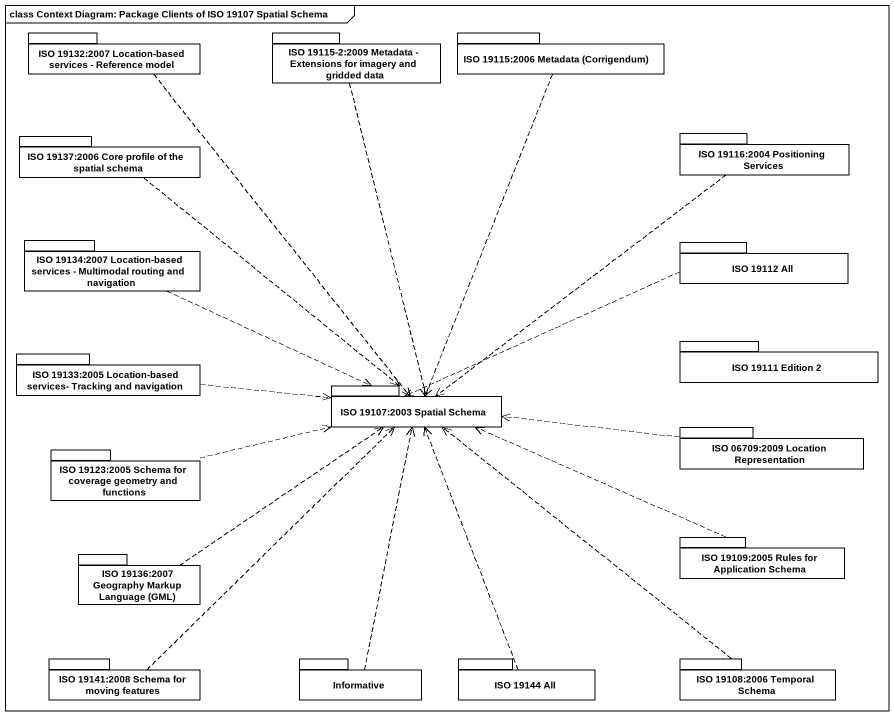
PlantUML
@startuml
mainframe class Context Diagram: Package Clients of ISO 19107 Spatial Schema
package "ISO 19132:2007 Location-based services - Reference model" as ISO_19132_2007_Location {
}
package "ISO 19115-2:2009 Metadata - Extensions for imagery and gridded data" as ISO_19115_2_2009_Metadata {
}
package "ISO 19115:2006 Metadata (Corrigendum)" as ISO_19115_2006_Metadata {
}
package "ISO 19137:2006 Core profile of the spatial schema" as ISO_19137_2006_Core_profile {
}
package "ISO 19116:2004 Positioning Services" as ISO_19116_2004_Positioning {
}
package "ISO 19134:2007 Location-based services - Multimodal routing and navigation" as ISO_19134_2007_Location {
}
package "ISO 19112 All" as ISO_19112_All {
}
package "ISO 19133:2005 Location-based services- Tracking and navigation" as ISO_19133_2005_Location {
}
package "ISO 19111 Edition 2" as ISO_19111_Edition_2 {
}
package "ISO 19107:2003 Spatial Schema" as ISO_19107_2003_Spatial {
}
package "ISO 19123:2005 Schema for coverage geometry and functions" as ISO_19123_2005_Schema_for {
}
package "ISO 06709:2009 Location Representation" as ISO_06709_2009_Location {
}
package "ISO 19136:2007 Geography Markup Language (GML)" as ISO_19136_2007_Geography {
}
package "ISO 19109:2005 Rules for Application Schema" as ISO_19109_2005_Rules_for {
}
package "ISO 19141:2008 Schema for moving features" as ISO_19141_2008_Schema_for {
}
package Informative {
}
package "ISO 19144 All" as ISO_19144_All {
}
package "ISO 19108:2006 Temporal Schema" as ISO_19108_2006_Temporal {
}
ISO_19132_2007_Location ..> ISO_19107_2003_Spatial
ISO_19115_2_2009_Metadata ..> ISO_19107_2003_Spatial
ISO_19115_2006_Metadata ..> ISO_19107_2003_Spatial
ISO_19137_2006_Core_profile ..> ISO_19107_2003_Spatial
ISO_19116_2004_Positioning ..> ISO_19107_2003_Spatial
ISO_19134_2007_Location .right.> ISO_19107_2003_Spatial
ISO_19112_All .left.> ISO_19107_2003_Spatial
ISO_19133_2005_Location .right.> ISO_19107_2003_Spatial
ISO_19123_2005_Schema_for .right.> ISO_19107_2003_Spatial
ISO_06709_2009_Location .left.> ISO_19107_2003_Spatial
ISO_19136_2007_Geography .up.> ISO_19107_2003_Spatial
ISO_19109_2005_Rules_for .left.> ISO_19107_2003_Spatial
ISO_19141_2008_Schema_for .up.> ISO_19107_2003_Spatial
Informative .up.> ISO_19107_2003_Spatial
ISO_19144_All .up.> ISO_19107_2003_Spatial
ISO_19108_2006_Temporal .up.> ISO_19107_2003_Spatial
@enduml
